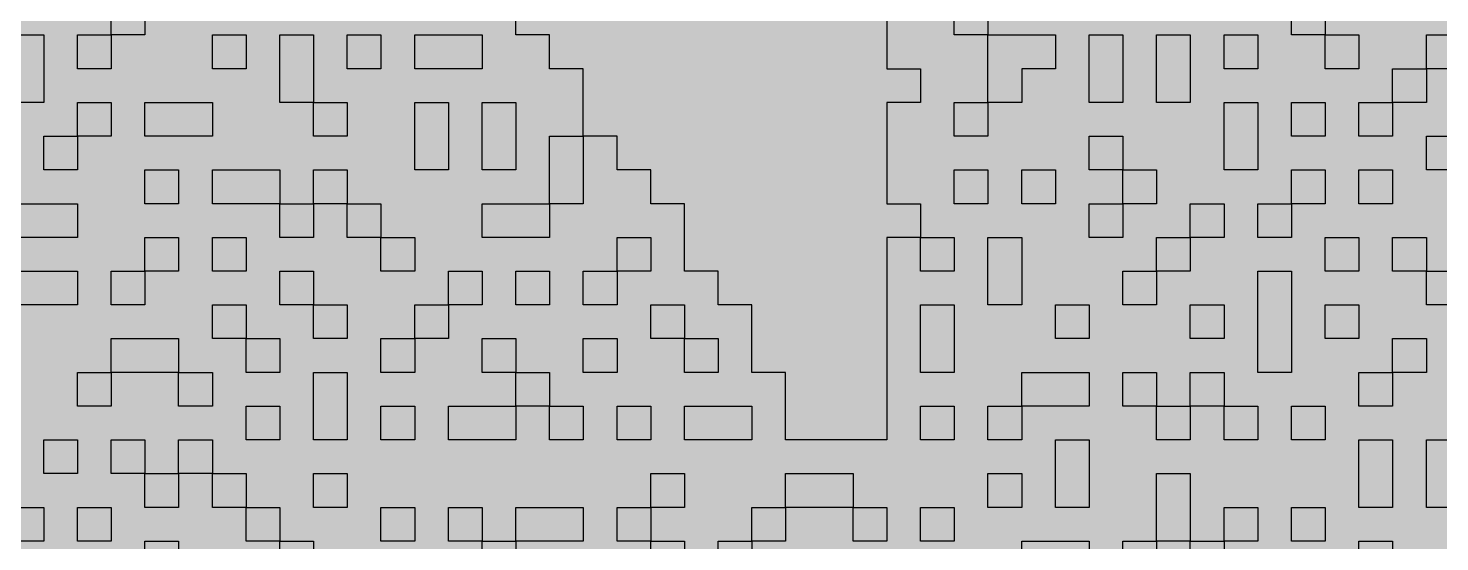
# Model space of a CAD drawing. Header units: millimetres. Extents: x 3.06 to 5.82, y 1.29 to 3.84.
# Drawn here: x 4.8477 to 4.9223, y 2.9932 to 3.0203 of the extents above; entities that cross this region are included whole.
import ezdxf

# ---------------------------------------------------------------- set-up
doc = ezdxf.new("R2010")
doc.units = ezdxf.units.MM
doc.header["$MEASUREMENT"] = 0
for name, color, linetype in [('BottomLayer', 5, 'Continuous'), ('BottomOverlay', 54, 'Continuous'), ('TopLayer', 1, 'Continuous'), ('TopPaste', 8, 'Continuous'), ('TopSolder', 216, 'Continuous')]:
    doc.layers.add(name, color=color, linetype=linetype)

# ---------------------------------------------------------------- blocks, each defined once
blk = doc.blocks.new('ESP32_WROOM_32__16MB__63')
at = {"layer": 'TopLayer'}
blk.add_solid([(-0.374016, -0.173031), (-0.295276, -0.173031), (-0.374016, -0.137598), (-0.295276, -0.137598)], dxfattribs=at)
at = {"layer": 'TopPaste'}
blk.add_solid([(-0.374016, -0.173031), (-0.295276, -0.173031), (-0.374016, -0.137598), (-0.295276, -0.137598)], dxfattribs=at)
at = {"layer": 'TopSolder'}
blk.add_solid([(-0.378016, -0.177031), (-0.291276, -0.177031), (-0.378016, -0.133598), (-0.291276, -0.133598)], dxfattribs=at)

msp = doc.modelspace()

# ---------------------------------------------------------------- linework, layer by layer
at = {"layer": 'BottomLayer'}
for points, const_width in [([(4.811, 3.008506, -0.414214), (4.882494, 3.08)], 0.008), ([(4.833, 3.008506, -0.414214), (4.882494, 3.058)], 0.022), ([(4.855234, 3.012084, -0.376487), (4.882494, 3.036)], 0.008), ([(4.855234, 3.012084, -0.201003), (4.898, 3.03)], 0.008), ([(4.862, 2.982165, -0.321682), (4.898, 3.008)], 0.022)]:
    msp.add_lwpolyline(points, format="xyb", dxfattribs=dict(at, const_width=const_width))
for points, const_width in [([(4.85682, 3.018342), (4.872658, 3.034181)], 0.008), ([(4.86321, 3.028103), (4.868862, 3.02245)], 0.008), ([(4.898, 3.008), (4.939, 3.008)], 0.022)]:
    msp.add_lwpolyline(points, dxfattribs=dict(at, const_width=const_width))
for points, const_width in [([(4.866862, 3.02245, 1), (4.870862, 3.02245, 1)], 0.004), ([(4.854819, 3.018342, 1), (4.85882, 3.018342, 1)], 0.004), ([(4.8925, 3.008, 1), (4.9035, 3.008, 1)], 0.011), ([(4.8925, 3.008, 1), (4.9035, 3.008, 1)], 0.011), ([(4.853234, 3.012084, 1), (4.857234, 3.012084, 1)], 0.004), ([(4.853234, 3.012084, 1), (4.857234, 3.012084, 1)], 0.004)]:
    msp.add_lwpolyline(points, format="xyb", close=True, dxfattribs=dict(at, const_width=const_width))
at = {"layer": 'BottomOverlay'}
for p, q in [((4.852096, 3.019955), (4.852096, 3.021737)), ((4.853878, 3.021737), (4.853878, 3.019955)), ((4.873477, 3.019955), (4.873477, 3.021737)), ((4.893076, 3.021737), (4.893076, 3.019955)), ((4.896639, 3.019955), (4.896639, 3.021737)), ((4.898421, 3.021737), (4.898421, 3.019955)), ((4.914457, 3.019955), (4.914457, 3.021737)), ((4.916238, 3.021737), (4.916238, 3.019955)), ((4.846751, 3.019955), (4.848533, 3.019955)), ((4.848533, 3.019955), (4.848533, 3.018173)), ((4.850314, 3.018173), (4.850314, 3.019955)), ((4.850314, 3.019955), (4.852096, 3.019955)), ((4.853878, 3.019955), (4.852096, 3.019955)), ((4.852096, 3.019955), (4.852096, 3.018173)), ((4.857441, 3.018173), (4.857441, 3.019955)), ((4.857441, 3.019955), (4.859223, 3.019955)), ((4.859223, 3.019955), (4.859223, 3.018173)), ((4.861005, 3.018173), (4.861005, 3.019955)), ((4.861005, 3.019955), (4.862786, 3.019955)), ((4.862786, 3.019955), (4.862786, 3.018173)), ((4.864568, 3.018173), (4.864568, 3.019955)), ((4.864568, 3.019955), (4.86635, 3.019955)), ((4.86635, 3.019955), (4.86635, 3.018173)), ((4.868132, 3.018173), (4.868132, 3.019955)), ((4.868132, 3.019955), (4.871695, 3.019955)), ((4.871695, 3.019955), (4.871695, 3.018173)), ((4.875259, 3.019955), (4.873477, 3.019955)), ((4.875259, 3.018173), (4.875259, 3.019955)), ((4.893076, 3.019955), (4.893076, 3.018173)), ((4.898421, 3.019955), (4.896639, 3.019955)), ((4.898421, 3.018173), (4.898421, 3.019955)), ((4.898421, 3.019955), (4.901985, 3.019955)), ((4.901985, 3.019955), (4.901985, 3.018173)), ((4.903766, 3.018173), (4.903766, 3.019955)), ((4.903766, 3.019955), (4.905548, 3.019955)), ((4.905548, 3.019955), (4.905548, 3.018173)), ((4.90733, 3.018173), (4.90733, 3.019955)), ((4.90733, 3.019955), (4.909111, 3.019955)), ((4.909111, 3.019955), (4.909111, 3.018173)), ((4.910893, 3.018173), (4.910893, 3.019955)), ((4.910893, 3.019955), (4.912675, 3.019955)), ((4.912675, 3.019955), (4.912675, 3.018173)), ((4.916238, 3.019955), (4.914457, 3.019955)), ((4.916238, 3.018173), (4.916238, 3.019955)), ((4.916238, 3.019955), (4.91802, 3.019955)), ((4.91802, 3.019955), (4.91802, 3.018173)), ((4.921584, 3.018173), (4.921584, 3.019955)), ((4.921584, 3.019955), (4.925147, 3.019955)), ((4.848533, 3.018173), (4.848533, 3.016392)), ((4.852096, 3.018173), (4.850314, 3.018173)), ((4.859223, 3.018173), (4.857441, 3.018173)), ((4.861005, 3.016392), (4.861005, 3.018173)), ((4.862786, 3.018173), (4.862786, 3.016392)), ((4.86635, 3.018173), (4.864568, 3.018173)), ((4.871695, 3.018173), (4.868132, 3.018173)), ((4.87704, 3.018173), (4.875259, 3.018173)), ((4.87704, 3.016392), (4.87704, 3.018173)), ((4.893076, 3.018173), (4.894857, 3.018173)), ((4.894857, 3.018173), (4.894857, 3.016392)), ((4.898421, 3.016392), (4.898421, 3.018173)), ((4.901985, 3.018173), (4.900203, 3.018173)), ((4.900203, 3.018173), (4.900203, 3.016392)), ((4.903766, 3.016392), (4.903766, 3.018173)), ((4.905548, 3.018173), (4.905548, 3.016392)), ((4.90733, 3.016392), (4.90733, 3.018173)), ((4.909111, 3.018173), (4.909111, 3.016392)), ((4.912675, 3.018173), (4.910893, 3.018173)), ((4.91802, 3.018173), (4.916238, 3.018173)), ((4.919802, 3.016392), (4.919802, 3.018173)), ((4.919802, 3.018173), (4.921584, 3.018173)), ((4.925147, 3.018173), (4.921584, 3.018173)), ((4.921584, 3.018173), (4.921584, 3.016392)), ((4.848533, 3.016392), (4.846751, 3.016392)), ((4.850314, 3.01461), (4.850314, 3.016392)), ((4.850314, 3.016392), (4.852096, 3.016392)), ((4.852096, 3.016392), (4.852096, 3.01461)), ((4.853878, 3.01461), (4.853878, 3.016392)), ((4.853878, 3.016392), (4.857441, 3.016392)), ((4.857441, 3.016392), (4.857441, 3.01461)), ((4.862786, 3.016392), (4.861005, 3.016392)), ((4.862786, 3.01461), (4.862786, 3.016392)), ((4.862786, 3.016392), (4.864568, 3.016392)), ((4.864568, 3.016392), (4.864568, 3.01461)), ((4.868132, 3.01461), (4.868132, 3.016392)), ((4.868132, 3.016392), (4.869913, 3.016392)), ((4.869913, 3.016392), (4.869913, 3.01461)), ((4.871695, 3.01461), (4.871695, 3.016392)), ((4.871695, 3.016392), (4.873477, 3.016392)), ((4.873477, 3.016392), (4.873477, 3.01461)), ((4.87704, 3.01461), (4.87704, 3.016392)), ((4.894857, 3.016392), (4.893076, 3.016392)), ((4.893076, 3.016392), (4.893076, 3.01461)), ((4.896639, 3.01461), (4.896639, 3.016392)), ((4.896639, 3.016392), (4.898421, 3.016392)), ((4.900203, 3.016392), (4.898421, 3.016392)), ((4.898421, 3.016392), (4.898421, 3.01461)), ((4.905548, 3.016392), (4.903766, 3.016392)), ((4.909111, 3.016392), (4.90733, 3.016392)), ((4.910893, 3.01461), (4.910893, 3.016392)), ((4.910893, 3.016392), (4.912675, 3.016392)), ((4.912675, 3.016392), (4.912675, 3.01461)), ((4.914457, 3.01461), (4.914457, 3.016392)), ((4.914457, 3.016392), (4.916238, 3.016392)), ((4.916238, 3.016392), (4.916238, 3.01461)), ((4.91802, 3.01461), (4.91802, 3.016392)), ((4.91802, 3.016392), (4.919802, 3.016392)), ((4.921584, 3.016392), (4.919802, 3.016392)), ((4.919802, 3.016392), (4.919802, 3.01461)), ((4.848533, 3.012828), (4.848533, 3.01461)), ((4.848533, 3.01461), (4.850314, 3.01461)), ((4.852096, 3.01461), (4.850314, 3.01461)), ((4.850314, 3.01461), (4.850314, 3.012828)), ((4.857441, 3.01461), (4.853878, 3.01461)), ((4.864568, 3.01461), (4.862786, 3.01461)), ((4.868132, 3.012828), (4.868132, 3.01461)), ((4.869913, 3.01461), (4.869913, 3.012828)), ((4.871695, 3.012828), (4.871695, 3.01461)), ((4.873477, 3.01461), (4.873477, 3.012828)), ((4.875259, 3.012828), (4.875259, 3.01461)), ((4.875259, 3.01461), (4.87704, 3.01461)), ((4.878822, 3.01461), (4.87704, 3.01461)), ((4.87704, 3.01461), (4.87704, 3.012828)), ((4.878822, 3.012828), (4.878822, 3.01461)), ((4.893076, 3.01461), (4.893076, 3.012828)), ((4.898421, 3.01461), (4.896639, 3.01461)), ((4.903766, 3.012828), (4.903766, 3.01461)), ((4.903766, 3.01461), (4.905548, 3.01461)), ((4.905548, 3.01461), (4.905548, 3.012828)), ((4.910893, 3.012828), (4.910893, 3.01461)), ((4.912675, 3.01461), (4.912675, 3.012828)), ((4.916238, 3.01461), (4.914457, 3.01461)), ((4.919802, 3.01461), (4.91802, 3.01461)), ((4.921584, 3.012828), (4.921584, 3.01461)), ((4.921584, 3.01461), (4.923365, 3.01461)), ((4.850314, 3.012828), (4.848533, 3.012828)), ((4.853878, 3.011046), (4.853878, 3.012828)), ((4.853878, 3.012828), (4.855659, 3.012828)), ((4.855659, 3.012828), (4.855659, 3.011046)), ((4.857441, 3.011046), (4.857441, 3.012828)), ((4.857441, 3.012828), (4.861005, 3.012828)), ((4.861005, 3.012828), (4.861005, 3.011046)), ((4.862786, 3.011046), (4.862786, 3.012828)), ((4.862786, 3.012828), (4.864568, 3.012828)), ((4.864568, 3.012828), (4.864568, 3.011046)), ((4.869913, 3.012828), (4.868132, 3.012828)), ((4.873477, 3.012828), (4.871695, 3.012828)), ((4.875259, 3.011046), (4.875259, 3.012828)), ((4.87704, 3.012828), (4.87704, 3.011046)), ((4.880604, 3.012828), (4.878822, 3.012828)), ((4.880604, 3.011046), (4.880604, 3.012828)), ((4.893076, 3.012828), (4.893076, 3.011046)), ((4.896639, 3.011046), (4.896639, 3.012828)), ((4.896639, 3.012828), (4.898421, 3.012828)), ((4.898421, 3.012828), (4.898421, 3.011046)), ((4.900203, 3.011046), (4.900203, 3.012828)), ((4.900203, 3.012828), (4.901985, 3.012828)), ((4.901985, 3.012828), (4.901985, 3.011046)), ((4.905548, 3.012828), (4.903766, 3.012828)), ((4.905548, 3.011046), (4.905548, 3.012828)), ((4.905548, 3.012828), (4.90733, 3.012828)), ((4.90733, 3.012828), (4.90733, 3.011046)), ((4.912675, 3.012828), (4.910893, 3.012828)), ((4.914457, 3.011046), (4.914457, 3.012828)), ((4.914457, 3.012828), (4.916238, 3.012828)), ((4.916238, 3.012828), (4.916238, 3.011046)), ((4.91802, 3.011046), (4.91802, 3.012828)), ((4.91802, 3.012828), (4.919802, 3.012828)), ((4.919802, 3.012828), (4.919802, 3.011046)), ((4.923365, 3.012828), (4.921584, 3.012828)), ((4.846751, 3.011046), (4.850314, 3.011046)), ((4.850314, 3.011046), (4.850314, 3.009265)), ((4.855659, 3.011046), (4.853878, 3.011046)), ((4.861005, 3.011046), (4.857441, 3.011046)), ((4.861005, 3.009265), (4.861005, 3.011046)), ((4.861005, 3.011046), (4.862786, 3.011046)), ((4.864568, 3.011046), (4.862786, 3.011046)), ((4.862786, 3.011046), (4.862786, 3.009265)), ((4.864568, 3.009265), (4.864568, 3.011046)), ((4.864568, 3.011046), (4.86635, 3.011046)), ((4.86635, 3.011046), (4.86635, 3.009265)), ((4.871695, 3.009265), (4.871695, 3.011046)), ((4.871695, 3.011046), (4.875259, 3.011046)), ((4.87704, 3.011046), (4.875259, 3.011046)), ((4.875259, 3.011046), (4.875259, 3.009265)), ((4.882385, 3.011046), (4.880604, 3.011046)), ((4.882385, 3.009265), (4.882385, 3.011046)), ((4.893076, 3.011046), (4.894857, 3.011046)), ((4.894857, 3.011046), (4.894857, 3.009265)), ((4.898421, 3.011046), (4.896639, 3.011046)), ((4.901985, 3.011046), (4.900203, 3.011046)), ((4.903766, 3.009265), (4.903766, 3.011046)), ((4.903766, 3.011046), (4.905548, 3.011046)), ((4.90733, 3.011046), (4.905548, 3.011046)), ((4.905548, 3.011046), (4.905548, 3.009265)), ((4.909111, 3.009265), (4.909111, 3.011046)), ((4.909111, 3.011046), (4.910893, 3.011046)), ((4.910893, 3.011046), (4.910893, 3.009265)), ((4.912675, 3.009265), (4.912675, 3.011046)), ((4.912675, 3.011046), (4.914457, 3.011046)), ((4.916238, 3.011046), (4.914457, 3.011046)), ((4.914457, 3.011046), (4.914457, 3.009265)), ((4.919802, 3.011046), (4.91802, 3.011046)), ((4.850314, 3.009265), (4.846751, 3.009265)), ((4.853878, 3.007483), (4.853878, 3.009265)), ((4.853878, 3.009265), (4.855659, 3.009265)), ((4.855659, 3.009265), (4.855659, 3.007483)), ((4.857441, 3.007483), (4.857441, 3.009265)), ((4.857441, 3.009265), (4.859223, 3.009265)), ((4.859223, 3.009265), (4.859223, 3.007483)), ((4.862786, 3.009265), (4.861005, 3.009265)), ((4.86635, 3.009265), (4.864568, 3.009265)), ((4.86635, 3.007483), (4.86635, 3.009265)), ((4.86635, 3.009265), (4.868132, 3.009265)), ((4.868132, 3.009265), (4.868132, 3.007483)), ((4.875259, 3.009265), (4.871695, 3.009265)), ((4.878822, 3.007483), (4.878822, 3.009265)), ((4.878822, 3.009265), (4.880604, 3.009265)), ((4.880604, 3.009265), (4.880604, 3.007483)), ((4.882385, 3.007483), (4.882385, 3.009265)), ((4.894857, 3.009265), (4.893076, 3.009265)), ((4.893076, 3.009265), (4.893076, 3.007483)), ((4.894857, 3.007483), (4.894857, 3.009265)), ((4.894857, 3.009265), (4.896639, 3.009265)), ((4.896639, 3.009265), (4.896639, 3.007483)), ((4.898421, 3.007483), (4.898421, 3.009265)), ((4.898421, 3.009265), (4.900203, 3.009265)), ((4.900203, 3.009265), (4.900203, 3.007483)), ((4.905548, 3.009265), (4.903766, 3.009265)), ((4.90733, 3.007483), (4.90733, 3.009265)), ((4.90733, 3.009265), (4.909111, 3.009265)), ((4.910893, 3.009265), (4.909111, 3.009265)), ((4.909111, 3.009265), (4.909111, 3.007483)), ((4.914457, 3.009265), (4.912675, 3.009265)), ((4.916238, 3.007483), (4.916238, 3.009265)), ((4.916238, 3.009265), (4.91802, 3.009265)), ((4.91802, 3.009265), (4.91802, 3.007483)), ((4.919802, 3.007483), (4.919802, 3.009265)), ((4.919802, 3.009265), (4.921584, 3.009265)), ((4.921584, 3.009265), (4.921584, 3.007483)), ((4.846751, 3.007483), (4.850314, 3.007483)), ((4.850314, 3.007483), (4.850314, 3.005701)), ((4.852096, 3.005701), (4.852096, 3.007483)), ((4.852096, 3.007483), (4.853878, 3.007483)), ((4.855659, 3.007483), (4.853878, 3.007483)), ((4.853878, 3.007483), (4.853878, 3.005701)), ((4.859223, 3.007483), (4.857441, 3.007483)), ((4.861005, 3.005701), (4.861005, 3.007483)), ((4.861005, 3.007483), (4.862786, 3.007483)), ((4.862786, 3.007483), (4.862786, 3.005701)), ((4.868132, 3.007483), (4.86635, 3.007483)), ((4.869913, 3.005701), (4.869913, 3.007483)), ((4.869913, 3.007483), (4.871695, 3.007483)), ((4.871695, 3.007483), (4.871695, 3.005701)), ((4.873477, 3.005701), (4.873477, 3.007483)), ((4.873477, 3.007483), (4.875259, 3.007483)), ((4.875259, 3.007483), (4.875259, 3.005701)), ((4.87704, 3.005701), (4.87704, 3.007483)), ((4.87704, 3.007483), (4.878822, 3.007483)), ((4.880604, 3.007483), (4.878822, 3.007483)), ((4.878822, 3.007483), (4.878822, 3.005701)), ((4.884167, 3.007483), (4.882385, 3.007483)), ((4.884167, 3.005701), (4.884167, 3.007483)), ((4.893076, 3.007483), (4.893076, 3.005701)), ((4.896639, 3.007483), (4.894857, 3.007483)), ((4.898421, 3.005701), (4.898421, 3.007483)), ((4.900203, 3.007483), (4.900203, 3.005701)), ((4.905548, 3.005701), (4.905548, 3.007483)), ((4.905548, 3.007483), (4.90733, 3.007483)), ((4.909111, 3.007483), (4.90733, 3.007483)), ((4.90733, 3.007483), (4.90733, 3.005701)), ((4.912675, 3.005701), (4.912675, 3.007483)), ((4.912675, 3.007483), (4.914457, 3.007483)), ((4.914457, 3.007483), (4.914457, 3.005701)), ((4.91802, 3.007483), (4.916238, 3.007483)), ((4.921584, 3.007483), (4.919802, 3.007483)), ((4.921584, 3.005701), (4.921584, 3.007483)), ((4.921584, 3.007483), (4.923365, 3.007483)), ((4.850314, 3.005701), (4.846751, 3.005701)), ((4.853878, 3.005701), (4.852096, 3.005701)), ((4.857441, 3.003919), (4.857441, 3.005701)), ((4.857441, 3.005701), (4.859223, 3.005701)), ((4.859223, 3.005701), (4.859223, 3.003919)), ((4.862786, 3.005701), (4.861005, 3.005701)), ((4.862786, 3.003919), (4.862786, 3.005701)), ((4.862786, 3.005701), (4.864568, 3.005701)), ((4.864568, 3.005701), (4.864568, 3.003919)), ((4.868132, 3.003919), (4.868132, 3.005701)), ((4.868132, 3.005701), (4.869913, 3.005701)), ((4.871695, 3.005701), (4.869913, 3.005701)), ((4.869913, 3.005701), (4.869913, 3.003919)), ((4.875259, 3.005701), (4.873477, 3.005701)), ((4.878822, 3.005701), (4.87704, 3.005701)), ((4.880604, 3.003919), (4.880604, 3.005701)), ((4.880604, 3.005701), (4.882385, 3.005701)), ((4.882385, 3.005701), (4.882385, 3.003919)), ((4.885949, 3.005701), (4.884167, 3.005701)), ((4.885949, 3.003919), (4.885949, 3.005701)), ((4.893076, 3.005701), (4.893076, 3.003919)), ((4.894857, 3.003919), (4.894857, 3.005701)), ((4.894857, 3.005701), (4.896639, 3.005701)), ((4.896639, 3.005701), (4.896639, 3.003919)), ((4.900203, 3.005701), (4.898421, 3.005701)), ((4.901985, 3.003919), (4.901985, 3.005701)), ((4.901985, 3.005701), (4.903766, 3.005701)), ((4.903766, 3.005701), (4.903766, 3.003919)), ((4.90733, 3.005701), (4.905548, 3.005701)), ((4.909111, 3.003919), (4.909111, 3.005701)), ((4.909111, 3.005701), (4.910893, 3.005701)), ((4.910893, 3.005701), (4.910893, 3.003919)), ((4.912675, 3.003919), (4.912675, 3.005701)), ((4.914457, 3.005701), (4.914457, 3.003919)), ((4.916238, 3.003919), (4.916238, 3.005701)), ((4.916238, 3.005701), (4.91802, 3.005701)), ((4.91802, 3.005701), (4.91802, 3.003919)), ((4.923365, 3.005701), (4.921584, 3.005701)), ((4.852096, 3.002138), (4.852096, 3.003919)), ((4.852096, 3.003919), (4.855659, 3.003919)), ((4.855659, 3.003919), (4.855659, 3.002138)), ((4.859223, 3.003919), (4.857441, 3.003919)), ((4.859223, 3.002138), (4.859223, 3.003919)), ((4.859223, 3.003919), (4.861005, 3.003919)), ((4.861005, 3.003919), (4.861005, 3.002138)), ((4.864568, 3.003919), (4.862786, 3.003919)), ((4.86635, 3.002138), (4.86635, 3.003919)), ((4.86635, 3.003919), (4.868132, 3.003919)), ((4.869913, 3.003919), (4.868132, 3.003919)), ((4.868132, 3.003919), (4.868132, 3.002138)), ((4.871695, 3.002138), (4.871695, 3.003919)), ((4.871695, 3.003919), (4.873477, 3.003919)), ((4.873477, 3.003919), (4.873477, 3.002138)), ((4.87704, 3.002138), (4.87704, 3.003919)), ((4.87704, 3.003919), (4.878822, 3.003919)), ((4.878822, 3.003919), (4.878822, 3.002138)), ((4.882385, 3.003919), (4.880604, 3.003919)), ((4.882385, 3.002138), (4.882385, 3.003919)), ((4.882385, 3.003919), (4.884167, 3.003919)), ((4.884167, 3.003919), (4.884167, 3.002138)), ((4.885949, 3.002138), (4.885949, 3.003919)), ((4.893076, 3.003919), (4.893076, 3.002138)), ((4.894857, 3.002138), (4.894857, 3.003919)), ((4.896639, 3.003919), (4.896639, 3.002138)), ((4.903766, 3.003919), (4.901985, 3.003919)), ((4.910893, 3.003919), (4.909111, 3.003919)), ((4.912675, 3.002138), (4.912675, 3.003919)), ((4.914457, 3.003919), (4.914457, 3.002138)), ((4.91802, 3.003919), (4.916238, 3.003919)), ((4.919802, 3.002138), (4.919802, 3.003919)), ((4.919802, 3.003919), (4.921584, 3.003919)), ((4.921584, 3.003919), (4.921584, 3.002138)), ((4.850314, 3.000356), (4.850314, 3.002138)), ((4.850314, 3.002138), (4.852096, 3.002138)), ((4.855659, 3.002138), (4.852096, 3.002138)), ((4.852096, 3.002138), (4.852096, 3.000356)), ((4.855659, 3.000356), (4.855659, 3.002138)), ((4.855659, 3.002138), (4.857441, 3.002138)), ((4.857441, 3.002138), (4.857441, 3.000356)), ((4.861005, 3.002138), (4.859223, 3.002138)), ((4.862786, 3.000356), (4.862786, 3.002138)), ((4.862786, 3.002138), (4.864568, 3.002138)), ((4.864568, 3.002138), (4.864568, 3.000356)), ((4.868132, 3.002138), (4.86635, 3.002138)), ((4.873477, 3.002138), (4.871695, 3.002138)), ((4.873477, 3.000356), (4.873477, 3.002138)), ((4.873477, 3.002138), (4.875259, 3.002138)), ((4.875259, 3.002138), (4.875259, 3.000356)), ((4.878822, 3.002138), (4.87704, 3.002138)), ((4.884167, 3.002138), (4.882385, 3.002138)), ((4.887731, 3.002138), (4.885949, 3.002138)), ((4.887731, 3.000356), (4.887731, 3.002138)), ((4.893076, 3.002138), (4.893076, 3.000356)), ((4.896639, 3.002138), (4.894857, 3.002138)), ((4.900203, 3.000356), (4.900203, 3.002138)), ((4.900203, 3.002138), (4.903766, 3.002138)), ((4.903766, 3.002138), (4.903766, 3.000356)), ((4.905548, 3.000356), (4.905548, 3.002138)), ((4.905548, 3.002138), (4.90733, 3.002138)), ((4.90733, 3.002138), (4.90733, 3.000356)), ((4.909111, 3.000356), (4.909111, 3.002138)), ((4.909111, 3.002138), (4.910893, 3.002138)), ((4.910893, 3.002138), (4.910893, 3.000356)), ((4.914457, 3.002138), (4.912675, 3.002138)), ((4.91802, 3.000356), (4.91802, 3.002138)), ((4.91802, 3.002138), (4.919802, 3.002138)), ((4.921584, 3.002138), (4.919802, 3.002138)), ((4.919802, 3.002138), (4.919802, 3.000356)), ((4.852096, 3.000356), (4.850314, 3.000356)), ((4.857441, 3.000356), (4.855659, 3.000356)), ((4.859223, 2.998574), (4.859223, 3.000356)), ((4.859223, 3.000356), (4.861005, 3.000356)), ((4.861005, 3.000356), (4.861005, 2.998574)), ((4.862786, 2.998574), (4.862786, 3.000356)), ((4.864568, 3.000356), (4.864568, 2.998574)), ((4.86635, 2.998574), (4.86635, 3.000356)), ((4.86635, 3.000356), (4.868132, 3.000356)), ((4.868132, 3.000356), (4.868132, 2.998574)), ((4.869913, 2.998574), (4.869913, 3.000356)), ((4.869913, 3.000356), (4.873477, 3.000356)), ((4.875259, 3.000356), (4.873477, 3.000356)), ((4.873477, 3.000356), (4.873477, 2.998574)), ((4.875259, 2.998574), (4.875259, 3.000356)), ((4.875259, 3.000356), (4.87704, 3.000356)), ((4.87704, 3.000356), (4.87704, 2.998574)), ((4.878822, 2.998574), (4.878822, 3.000356)), ((4.878822, 3.000356), (4.880604, 3.000356)), ((4.880604, 3.000356), (4.880604, 2.998574)), ((4.882385, 2.998574), (4.882385, 3.000356)), ((4.882385, 3.000356), (4.885949, 3.000356)), ((4.885949, 3.000356), (4.885949, 2.998574)), ((4.887731, 2.998574), (4.887731, 3.000356)), ((4.893076, 3.000356), (4.893076, 2.998574)), ((4.894857, 2.998574), (4.894857, 3.000356)), ((4.894857, 3.000356), (4.896639, 3.000356)), ((4.896639, 3.000356), (4.896639, 2.998574)), ((4.898421, 2.998574), (4.898421, 3.000356)), ((4.898421, 3.000356), (4.900203, 3.000356)), ((4.903766, 3.000356), (4.900203, 3.000356)), ((4.900203, 3.000356), (4.900203, 2.998574)), ((4.90733, 3.000356), (4.905548, 3.000356)), ((4.90733, 2.998574), (4.90733, 3.000356)), ((4.90733, 3.000356), (4.909111, 3.000356)), ((4.910893, 3.000356), (4.909111, 3.000356)), ((4.909111, 3.000356), (4.909111, 2.998574)), ((4.910893, 2.998574), (4.910893, 3.000356)), ((4.910893, 3.000356), (4.912675, 3.000356)), ((4.912675, 3.000356), (4.912675, 2.998574)), ((4.914457, 2.998574), (4.914457, 3.000356)), ((4.914457, 3.000356), (4.916238, 3.000356)), ((4.916238, 3.000356), (4.916238, 2.998574)), ((4.919802, 3.000356), (4.91802, 3.000356)), ((4.848533, 2.996792), (4.848533, 2.998574)), ((4.848533, 2.998574), (4.850314, 2.998574)), ((4.850314, 2.998574), (4.850314, 2.996792)), ((4.852096, 2.996792), (4.852096, 2.998574)), ((4.852096, 2.998574), (4.853878, 2.998574)), ((4.853878, 2.998574), (4.853878, 2.996792)), ((4.855659, 2.996792), (4.855659, 2.998574)), ((4.855659, 2.998574), (4.857441, 2.998574)), ((4.857441, 2.998574), (4.857441, 2.996792)), ((4.861005, 2.998574), (4.859223, 2.998574)), ((4.864568, 2.998574), (4.862786, 2.998574)), ((4.868132, 2.998574), (4.86635, 2.998574)), ((4.873477, 2.998574), (4.869913, 2.998574)), ((4.87704, 2.998574), (4.875259, 2.998574)), ((4.880604, 2.998574), (4.878822, 2.998574)), ((4.885949, 2.998574), (4.882385, 2.998574)), ((4.893076, 2.998574), (4.887731, 2.998574)), ((4.896639, 2.998574), (4.894857, 2.998574)), ((4.900203, 2.998574), (4.898421, 2.998574)), ((4.901985, 2.996792), (4.901985, 2.998574)), ((4.901985, 2.998574), (4.903766, 2.998574)), ((4.903766, 2.998574), (4.903766, 2.996792)), ((4.909111, 2.998574), (4.90733, 2.998574)), ((4.912675, 2.998574), (4.910893, 2.998574)), ((4.916238, 2.998574), (4.914457, 2.998574)), ((4.91802, 2.996792), (4.91802, 2.998574)), ((4.91802, 2.998574), (4.919802, 2.998574)), ((4.919802, 2.998574), (4.919802, 2.996792)), ((4.921584, 2.996792), (4.921584, 2.998574)), ((4.921584, 2.998574), (4.923365, 2.998574)), ((4.850314, 2.996792), (4.848533, 2.996792)), ((4.853878, 2.996792), (4.852096, 2.996792)), ((4.853878, 2.995011), (4.853878, 2.996792)), ((4.853878, 2.996792), (4.855659, 2.996792)), ((4.857441, 2.996792), (4.855659, 2.996792)), ((4.855659, 2.996792), (4.855659, 2.995011)), ((4.857441, 2.995011), (4.857441, 2.996792)), ((4.857441, 2.996792), (4.859223, 2.996792)), ((4.859223, 2.996792), (4.859223, 2.995011)), ((4.862786, 2.995011), (4.862786, 2.996792)), ((4.862786, 2.996792), (4.864568, 2.996792)), ((4.864568, 2.996792), (4.864568, 2.995011)), ((4.880604, 2.995011), (4.880604, 2.996792)), ((4.880604, 2.996792), (4.882385, 2.996792)), ((4.882385, 2.996792), (4.882385, 2.995011)), ((4.887731, 2.995011), (4.887731, 2.996792)), ((4.887731, 2.996792), (4.891294, 2.996792)), ((4.891294, 2.996792), (4.891294, 2.995011)), ((4.898421, 2.995011), (4.898421, 2.996792)), ((4.898421, 2.996792), (4.900203, 2.996792)), ((4.900203, 2.996792), (4.900203, 2.995011)), ((4.901985, 2.995011), (4.901985, 2.996792)), ((4.903766, 2.996792), (4.903766, 2.995011)), ((4.90733, 2.995011), (4.90733, 2.996792)), ((4.90733, 2.996792), (4.909111, 2.996792)), ((4.909111, 2.996792), (4.909111, 2.995011)), ((4.91802, 2.995011), (4.91802, 2.996792)), ((4.919802, 2.996792), (4.919802, 2.995011)), ((4.921584, 2.995011), (4.921584, 2.996792)), ((4.846751, 2.995011), (4.848533, 2.995011)), ((4.848533, 2.995011), (4.848533, 2.993229)), ((4.850314, 2.993229), (4.850314, 2.995011)), ((4.850314, 2.995011), (4.852096, 2.995011)), ((4.852096, 2.995011), (4.852096, 2.993229)), ((4.855659, 2.995011), (4.853878, 2.995011)), ((4.859223, 2.995011), (4.857441, 2.995011)), ((4.859223, 2.993229), (4.859223, 2.995011)), ((4.859223, 2.995011), (4.861005, 2.995011)), ((4.861005, 2.995011), (4.861005, 2.993229)), ((4.864568, 2.995011), (4.862786, 2.995011)), ((4.86635, 2.993229), (4.86635, 2.995011)), ((4.86635, 2.995011), (4.868132, 2.995011)), ((4.868132, 2.995011), (4.868132, 2.993229)), ((4.869913, 2.993229), (4.869913, 2.995011)), ((4.869913, 2.995011), (4.871695, 2.995011)), ((4.871695, 2.995011), (4.871695, 2.993229)), ((4.873477, 2.993229), (4.873477, 2.995011)), ((4.873477, 2.995011), (4.87704, 2.995011)), ((4.87704, 2.995011), (4.87704, 2.993229)), ((4.878822, 2.993229), (4.878822, 2.995011)), ((4.878822, 2.995011), (4.880604, 2.995011)), ((4.882385, 2.995011), (4.880604, 2.995011)), ((4.880604, 2.995011), (4.880604, 2.993229)), ((4.885949, 2.993229), (4.885949, 2.995011)), ((4.885949, 2.995011), (4.887731, 2.995011)), ((4.891294, 2.995011), (4.887731, 2.995011)), ((4.887731, 2.995011), (4.887731, 2.993229)), ((4.891294, 2.993229), (4.891294, 2.995011)), ((4.891294, 2.995011), (4.893076, 2.995011)), ((4.893076, 2.995011), (4.893076, 2.993229)), ((4.894857, 2.993229), (4.894857, 2.995011)), ((4.894857, 2.995011), (4.896639, 2.995011)), ((4.896639, 2.995011), (4.896639, 2.993229)), ((4.900203, 2.995011), (4.898421, 2.995011)), ((4.903766, 2.995011), (4.901985, 2.995011)), ((4.90733, 2.993229), (4.90733, 2.995011)), ((4.909111, 2.995011), (4.909111, 2.993229)), ((4.910893, 2.993229), (4.910893, 2.995011)), ((4.910893, 2.995011), (4.912675, 2.995011)), ((4.912675, 2.995011), (4.912675, 2.993229)), ((4.914457, 2.993229), (4.914457, 2.995011)), ((4.914457, 2.995011), (4.916238, 2.995011)), ((4.916238, 2.995011), (4.916238, 2.993229)), ((4.919802, 2.995011), (4.91802, 2.995011)), ((4.923365, 2.995011), (4.921584, 2.995011)), ((4.848533, 2.993229), (4.846751, 2.993229)), ((4.852096, 2.993229), (4.850314, 2.993229)), ((4.853878, 2.991447), (4.853878, 2.993229)), ((4.853878, 2.993229), (4.855659, 2.993229)), ((4.855659, 2.993229), (4.855659, 2.991447)), ((4.861005, 2.993229), (4.859223, 2.993229)), ((4.861005, 2.991447), (4.861005, 2.993229)), ((4.861005, 2.993229), (4.862786, 2.993229)), ((4.862786, 2.993229), (4.862786, 2.991447)), ((4.868132, 2.993229), (4.86635, 2.993229)), ((4.871695, 2.993229), (4.869913, 2.993229)), ((4.871695, 2.991447), (4.871695, 2.993229)), ((4.871695, 2.993229), (4.873477, 2.993229)), ((4.87704, 2.993229), (4.873477, 2.993229)), ((4.873477, 2.993229), (4.873477, 2.991447)), ((4.880604, 2.993229), (4.878822, 2.993229)), ((4.880604, 2.991447), (4.880604, 2.993229)), ((4.880604, 2.993229), (4.882385, 2.993229)), ((4.882385, 2.993229), (4.882385, 2.991447)), ((4.884167, 2.991447), (4.884167, 2.993229)), ((4.884167, 2.993229), (4.885949, 2.993229)), ((4.887731, 2.993229), (4.885949, 2.993229)), ((4.885949, 2.993229), (4.885949, 2.991447)), ((4.893076, 2.993229), (4.891294, 2.993229)), ((4.896639, 2.993229), (4.894857, 2.993229)), ((4.900203, 2.991447), (4.900203, 2.993229)), ((4.900203, 2.993229), (4.903766, 2.993229)), ((4.903766, 2.993229), (4.903766, 2.991447)), ((4.905548, 2.991447), (4.905548, 2.993229)), ((4.905548, 2.993229), (4.90733, 2.993229)), ((4.909111, 2.993229), (4.90733, 2.993229)), ((4.90733, 2.993229), (4.90733, 2.991447)), ((4.909111, 2.991447), (4.909111, 2.993229)), ((4.909111, 2.993229), (4.910893, 2.993229)), ((4.912675, 2.993229), (4.910893, 2.993229)), ((4.910893, 2.993229), (4.910893, 2.991447)), ((4.916238, 2.993229), (4.914457, 2.993229)), ((4.91802, 2.991447), (4.91802, 2.993229)), ((4.91802, 2.993229), (4.919802, 2.993229)), ((4.919802, 2.993229), (4.919802, 2.991447))]:
    msp.add_line(p, q, dxfattribs=at)
at = {"layer": 'TopLayer', "const_width": 0.022}
msp.add_lwpolyline([(4.881, 3.008), (4.939, 3.008)], dxfattribs=at)
at = {"layer": 'TopLayer', "const_width": 0.011}
msp.add_lwpolyline([(4.8755, 3.008, 1), (4.8865, 3.008, 1)], format="xyb", close=True, dxfattribs=at)

# ---------------------------------------------------------------- block references
at = {"rotation": 360}
msp.add_blockref('ESP32_WROOM_32__16MB__63', (5.215646, 3.163315), dxfattribs=at)

doc.saveas('drawing.dxf')
